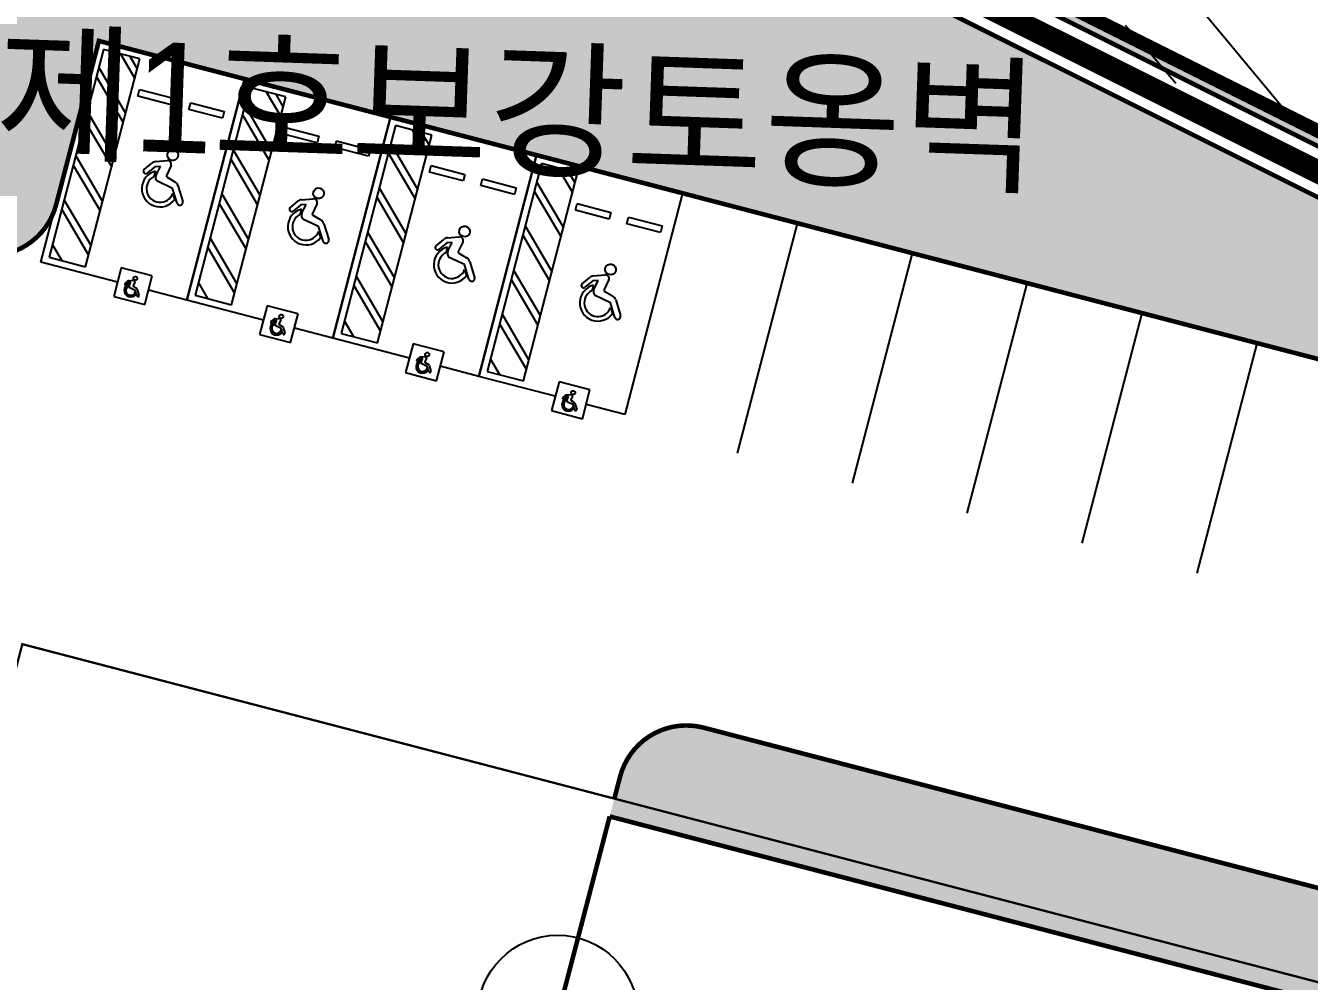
# Model space of a CAD drawing. Header units: inches. Extents: x 12 to 405, y 13 to 268.
# Drawn here: x 139.49 to 167.58, y 200.69 to 221.61 of the extents above; entities that cross this region are included whole.
import ezdxf
from ezdxf.enums import TextEntityAlignment as Align

# ---------------------------------------------------------------- set-up
doc = ezdxf.new("R2010")
doc.units = ezdxf.units.IN
doc.header["$MEASUREMENT"] = 0
doc.linetypes.add('CENTER', pattern=[2, 1.25, -0.25, 0.25, -0.25])
doc.linetypes.add('PHANTOM2', pattern=[12.5, 10, -0.5, 0.5, -0.5, 0.5, -0.5])
for name, color, linetype in [('1-1CON', 35, 'Continuous'), ('1-5CON', 30, 'Continuous'), ('CAR', 7, 'Continuous'), ('LSMD_CONT_LDREG_41500', 1, 'Continuous'), ('WID', 4, 'Continuous'), ('도로레벨', 5, 'Continuous'), ('사업부지', 7, 'Continuous'), ('성토옹벽', 6, 'Continuous'), ('솔리드', 7, 'PHANTOM2'), ('지하2층외벽선', 2, 'Continuous')]:
    doc.layers.add(name, color=color, linetype=linetype)
doc.styles.add('HY헤드라인', font='H2HDRM.TTF')

msp = doc.modelspace()

# ---------------------------------------------------------------- hatches: boundary and pattern name
at = {"layer": '사업부지', "linetype": 'Continuous'}
h = msp.add_hatch(dxfattribs=at)
h.set_pattern_fill('AR-HBONE', color=8, scale=0.1, style=0)
h.set_pattern_definition([(45, (-264158.87765, -408058.6986), (0, 0.56568542495), [1.2, -0.4]), (135, (-264158.5948, -408058.41576), (0, 0.56568542495), [1.2, -0.4])])
edge = h.paths.add_edge_path()
edge.add_arc((45.476, 388.576), 167.876, 305.04704, 307.70787, ccw=False)
edge.add_arc((89.567, 329.058), 93.851, 299.45168, 303.87561, ccw=False)
edge.add_arc((89.567, 329.058), 93.851, 295.50434, 299.45168, ccw=False)
edge.add_arc((89.567, 329.058), 93.851, 289.50436, 295.50434, ccw=False)
edge.add_arc((125.409, 227.868), 13.5, 109.5044, 179.5712)
edge.add_line((111.909, 227.969), (111.909, 218.38))
edge.add_line((111.909, 218.38), (111.909, 211.068))
edge.add_arc((122.409, 211.068), 10.5, 180, 229.9247)
edge.add_arc((114.684, 201.886), 1.5, 0, 49.9247, ccw=False)
edge.add_line((116.184, 201.886), (116.184, 200.81))
edge.add_arc((122.409, 211.068), 12, 180, 238.7486, ccw=False)
edge.add_line((110.409, 211.068), (110.409, 227.97))
edge.add_line((110.409, 227.97), (110.411, 227.618))
edge.add_arc((125.409, 227.868), 15, 109.5044, 180.9544, ccw=False)
edge.add_arc((89.567, 329.058), 92.351, 289.50436, 295.50434)
edge.add_arc((89.567, 329.058), 92.351, 295.50434, 299.45168)
edge.add_arc((89.567, 329.058), 92.351, 299.45168, 303.86611)
edge.add_arc((45.476, 388.576), 166.376, 305.05233, 305.99036)
edge.add_arc((45.476, 388.575), 166.375, 305.99036, 306.37116)
edge.add_arc((147.697, 249.78), 6, 85.6255, 126.3712, ccw=False)
at = {"layer": '솔리드', "linetype": 'Continuous'}
h = msp.add_hatch(dxfattribs=at)
h.set_pattern_fill('CROSS', color=8, scale=3, style=0)
h.set_pattern_definition([(0, (-296693.6058, -354742.037), (0.75, 0.75), [0.375, -1.125]), (90, (-296693.4183, -354742.2245), (-0.75, 0.75), [0.375, -1.125])])
edge = h.paths.add_edge_path()
edge.add_line((135.721, 222.239), (133.73, 221.424))
edge.add_line((133.73, 221.424), (131.22, 218.476))
edge.add_line((131.22, 218.476), (138.325, 216.622))
edge.add_arc((138.704, 218.074), 1.5, 255.3749, 345.3749)
edge.add_line((140.156, 217.695), (141.09, 221.275))
edge.add_line((141.09, 221.275), (168.965, 214.001))
edge.add_line((168.965, 214.001), (168.031, 210.422))
edge.add_arc((169.482, 210.043), 1.5, 165.3749, 255.3749)
edge.add_line((169.103, 208.592), (169.482, 208.492))
edge.add_line((169.482, 208.492), (167.967, 202.686))
edge.add_line((167.967, 202.686), (154.324, 206.246))
edge.add_arc((153.945, 204.795), 1.5, 75.3749, 165.3749)
edge.add_line((152.494, 205.174), (152.267, 204.303))
edge.add_line((152.267, 204.303), (229.675, 184.103))
edge.add_line((229.675, 184.103), (232.392, 183.395))
edge.add_line((232.392, 183.395), (226.997, 190.775))
edge.add_line((226.997, 190.775), (227.804, 191.365))
edge.add_line((227.804, 191.365), (232.989, 184.273))
edge.add_line((232.989, 184.273), (251.177, 179.527))
edge.add_line((251.177, 179.527), (244.057, 152.243))
edge.add_line((244.057, 152.243), (244.293, 152.181))
edge.add_line((244.293, 152.181), (235.38, 118.025))
edge.add_line((235.38, 118.025), (241.524, 116.422))
edge.add_line((241.524, 116.422), (239.024, 106.842))
edge.add_line((239.024, 106.842), (232.88, 108.446))
edge.add_line((232.88, 108.446), (229.597, 95.867))
edge.add_line((229.597, 95.867), (225.336, 96.979))
edge.add_line((225.336, 96.979), (223.809, 91.128))
edge.add_line((223.809, 91.128), (224.321, 89.933))
edge.add_line((224.321, 89.933), (207.63, 82.787))
edge.add_line((207.63, 82.787), (197.903, 80.892))
edge.add_line((197.903, 80.892), (196.011, 80.25))
edge.add_line((196.011, 80.25), (180.529, 84.29))
edge.add_line((180.529, 84.29), (181.84, 89.31))
edge.add_line((181.84, 89.31), (181.405, 89.424))
edge.add_arc((177.996, 76.361), 13.5, 75.3749, 135.1861)
edge.add_arc((156.005, 98.21), 17.5, 223.5789, 315.1862, ccw=False)
edge.add_line((143.327, 86.146), (117.27, 113.53))
edge.add_arc((138.64, 133.865), 29.5, 165.3749, 223.5789, ccw=False)
edge.add_line((110.096, 141.314), (119.761, 178.35))
edge.add_arc((111.536, 180.496), 8.5, 345.3749, 56.7852)
edge.add_line((116.192, 187.608), (116.192, 187.171))
edge.add_line((116.192, 187.171), (117.941, 181.378))
edge.add_line((117.941, 181.378), (116.381, 173.529))
edge.add_line((116.381, 173.529), (112.547, 166.197))
edge.add_line((112.547, 166.197), (105.718, 155.46))
edge.add_line((105.718, 155.46), (102.659, 143.585))
edge.add_line((102.659, 143.585), (103.156, 131.072))
edge.add_line((103.156, 131.072), (106.024, 123.765))
edge.add_line((106.024, 123.765), (119.497, 109.602))
edge.add_line((119.497, 109.602), (121.305, 106.337))
edge.add_line((121.305, 106.337), (125.293, 99.135))
edge.add_line((125.293, 99.135), (135.498, 88.423))
edge.add_line((135.498, 88.423), (143.599, 81.932))
edge.add_line((143.599, 81.932), (150.623, 74.869))
edge.add_line((150.623, 74.869), (152.293, 65.027))
edge.add_line((152.293, 65.027), (155.214, 63.856))
edge.add_line((155.214, 63.856), (158.431, 62.6))
edge.add_line((158.431, 62.6), (158.355, 74.502))
edge.add_line((158.355, 74.502), (160.556, 78.609))
edge.add_line((160.556, 78.609), (169.757, 80.607))
edge.add_line((169.757, 80.607), (175.525, 88.952))
edge.add_line((175.525, 88.952), (176.791, 84.802))
edge.add_line((176.791, 84.802), (174.835, 78.246))
edge.add_line((174.835, 78.246), (181.763, 74.04))
edge.add_line((181.763, 74.04), (181.102, 70.35))
edge.add_line((181.102, 70.35), (181.298, 70.201))
edge.add_line((181.298, 70.201), (237.573, 94.285))
edge.add_line((237.573, 94.285), (246.036, 115.923))
edge.add_line((246.036, 115.923), (245.393, 128.793))
edge.add_line((245.393, 128.793), (255.114, 184.467))
edge.add_line((255.114, 184.467), (247.293, 181.959))
edge.add_line((247.293, 181.959), (245.929, 183.51))
edge.add_line((245.929, 183.51), (240.235, 186.61))
edge.add_line((240.235, 186.61), (232.725, 189.35))
edge.add_line((232.725, 189.35), (225.595, 195.89))
edge.add_line((225.595, 195.89), (210.655, 200.01))
edge.add_line((210.655, 200.01), (190.295, 203.02))
edge.add_line((190.295, 203.02), (178.465, 202.18))
edge.add_line((178.465, 202.18), (177.435, 206.78))
edge.add_line((177.435, 206.78), (169.295, 218.54))
edge.add_line((169.295, 218.54), (150.115, 228.13))
edge.add_line((150.115, 228.13), (139.386, 223.739))
edge.add_line((139.386, 223.739), (132.026, 223.739))
edge.add_line((132.026, 223.739), (127.759, 224.893))
edge.add_line((127.759, 224.893), (124.342, 224.04))
edge.add_line((124.342, 224.04), (116.919, 225.946))
edge.add_line((116.919, 225.946), (116.192, 224.677))
edge.add_line((116.192, 224.677), (116.192, 203.069))
edge.add_line((116.192, 203.069), (116.192, 202.517))
edge.add_line((116.192, 202.517), (116.684, 202.517))
edge.add_line((116.684, 202.517), (116.684, 224.543))
edge.add_line((116.684, 224.543), (117.162, 225.368))
edge.add_line((117.162, 225.368), (124.269, 223.543))
edge.add_line((124.269, 223.543), (132.016, 223.239))
edge.add_line((132.016, 223.239), (138.957, 223.239))
edge.add_line((138.957, 223.239), (150.103, 227.801))
edge.add_line((150.103, 227.801), (169.092, 218.306))
edge.add_line((169.092, 218.306), (176.695, 207.314))
edge.add_line((176.695, 207.314), (175.873, 206.745))
edge.add_line((175.873, 206.745), (168.416, 217.527))
edge.add_line((168.416, 217.527), (150.061, 226.704))
edge.add_line((150.061, 226.704), (139.153, 222.239))
edge.add_line((139.153, 222.239), (135.721, 222.239))

# ---------------------------------------------------------------- linework, layer by layer
at = {"layer": '1-1CON', "color": 8, "linetype": 'Continuous', "elevation": 67.496}
msp.add_lwpolyline([(164.657, 220.345), (164.621, 220.387), (164.446, 220.594), (164.27, 220.799), (164.093, 221.004), (163.915, 221.208), (163.736, 221.411), (163.555, 221.613)], dxfattribs=at)
at = {"layer": '1-5CON', "color": 8, "linetype": 'Continuous', "elevation": 66.496}
msp.add_lwpolyline([(167.17, 219.603), (167.093, 219.695), (166.736, 220.126), (166.378, 220.557), (166.019, 220.989), (165.659, 221.419), (165.067, 222.123)], dxfattribs=at)
at = {"layer": 'CAR', "color": 8}
for p, q in [((139.823, 216.435, -23.504), (141.086, 221.273, -23.504)), ((141.193, 221.09, -23.504), (140.006, 216.542, -23.504)), ((141.086, 221.273, -23.504), (144.279, 220.439, -23.504)), ((141.987, 220.883, -23.504), (141.193, 221.09, -23.504)), ((140.8, 216.335, -23.504), (141.987, 220.883, -23.504)), ((141.56, 220.994, -23.504), (141.875, 220.456, -23.504)), ((141.766, 220.94, -23.504), (141.929, 220.662, -23.504)), ((141.036, 220.489, -23.504), (141.623, 219.489, -23.504)), ((141.09, 220.695, -23.504), (141.676, 219.694, -23.504)), ((141.939, 220.068, -23.504), (141.977, 220.213, -23.504)), ((141.977, 220.213, -23.504), (142.713, 220.021, -23.504)), ((144.279, 220.439, -23.504), (143.016, 215.601, -23.504)), ((143.016, 215.601, -23.504), (144.279, 220.439, -23.504)), ((144.386, 220.256, -23.504), (143.199, 215.709, -23.504)), ((144.279, 220.439, -23.504), (147.472, 219.606, -23.504)), ((145.18, 220.049, -23.504), (144.386, 220.256, -23.504)), ((142.675, 219.876, -23.504), (141.939, 220.068, -23.504)), ((142.713, 220.021, -23.504), (142.675, 219.876, -23.504)), ((143.062, 219.775, -23.504), (143.1, 219.92, -23.504)), ((143.1, 219.92, -23.504), (143.835, 219.728, -23.504)), ((143.993, 215.502, -23.504), (145.18, 220.049, -23.504)), ((144.754, 220.16, -23.504), (145.068, 219.623, -23.504)), ((144.959, 220.107, -23.504), (145.122, 219.829, -23.504)), ((140.838, 219.727, -23.504), (141.424, 218.727, -23.504)), ((143.797, 219.583, -23.504), (143.062, 219.775, -23.504)), ((143.835, 219.728, -23.504), (143.797, 219.583, -23.504)), ((144.23, 219.656, -23.504), (144.816, 218.656, -23.504)), ((144.283, 219.861, -23.504), (144.869, 218.861, -23.504)), ((140.784, 219.522, -23.504), (141.37, 218.521, -23.504)), ((145.132, 219.235, -23.504), (145.17, 219.38, -23.504)), ((145.17, 219.38, -23.504), (145.906, 219.188, -23.504)), ((147.472, 219.606, -23.504), (146.21, 214.768, -23.504)), ((146.21, 214.768, -23.504), (147.472, 219.606, -23.504)), ((147.579, 219.423, -23.504), (146.393, 214.875, -23.504)), ((147.472, 219.606, -23.504), (150.665, 218.773, -23.504)), ((148.373, 219.216, -23.504), (147.579, 219.423, -23.504)), ((145.868, 219.043, -23.504), (145.132, 219.235, -23.504)), ((145.906, 219.188, -23.504), (145.868, 219.043, -23.504)), ((146.255, 218.942, -23.504), (146.293, 219.087, -23.504)), ((146.293, 219.087, -23.504), (147.028, 218.895, -23.504)), ((147.186, 214.668, -23.504), (148.373, 219.216, -23.504)), ((147.947, 219.327, -23.504), (148.261, 218.79, -23.504)), ((148.152, 219.274, -23.504), (148.315, 218.995, -23.504)), ((144.031, 218.894, -23.504), (144.617, 217.893, -23.504)), ((146.99, 218.75, -23.504), (146.255, 218.942, -23.504)), ((147.028, 218.895, -23.504), (146.99, 218.75, -23.504)), ((147.423, 218.823, -23.504), (148.009, 217.822, -23.504)), ((147.476, 219.028, -23.504), (148.063, 218.028, -23.504)), ((140.531, 218.554, -23.504), (141.118, 217.554, -23.504)), ((140.585, 218.759, -23.504), (141.171, 217.759, -23.504)), ((142.083, 218.459, -23.504), (142.251, 218.599, -23.504)), ((142.316, 218.523, -23.504), (142.147, 218.382, -23.504)), ((142.435, 218.529, -23.504), (142.316, 218.523, -23.504)), ((142.334, 218.633, -23.504), (142.582, 218.655, -23.504)), ((142.34, 218.338, -23.504), (142.435, 218.529, -23.504)), ((142.672, 218.55, -23.504), (142.569, 218.332, -23.504)), ((143.977, 218.689, -23.504), (144.563, 217.688, -23.504)), ((148.325, 218.402, -23.504), (148.363, 218.547, -23.504)), ((148.363, 218.547, -23.504), (149.099, 218.355, -23.504)), ((150.665, 218.773, -23.504), (149.403, 213.935, -23.504)), ((149.403, 213.935, -23.504), (150.665, 218.773, -23.504)), ((150.772, 218.59, -23.504), (149.586, 214.042, -23.504)), ((150.665, 218.773, -23.504), (153.858, 217.94, -23.504)), ((151.566, 218.383, -23.504), (150.772, 218.59, -23.504)), ((142.331, 218.426, -23.504), (142.294, 218.306, -23.504)), ((142.581, 218.294, -23.504), (142.751, 218.194, -23.504)), ((149.061, 218.21, -23.504), (148.325, 218.402, -23.504)), ((149.099, 218.355, -23.504), (149.061, 218.21, -23.504)), ((149.448, 218.109, -23.504), (149.486, 218.254, -23.504)), ((149.486, 218.254, -23.504), (150.221, 218.062, -23.504)), ((150.379, 213.835, -23.504), (151.566, 218.383, -23.504)), ((151.14, 218.494, -23.504), (151.455, 217.957, -23.504)), ((151.345, 218.44, -23.504), (151.508, 218.162, -23.504)), ((142.702, 218.046, -23.504), (142.372, 218.203, -23.504)), ((142.801, 217.726, -23.504), (142.702, 218.046, -23.504)), ((142.818, 218.109, -23.504), (142.925, 217.764, -23.504)), ((147.224, 218.061, -23.504), (147.81, 217.06, -23.504)), ((150.183, 217.917, -23.504), (149.448, 218.109, -23.504)), ((150.221, 218.062, -23.504), (150.183, 217.917, -23.504)), ((150.616, 217.99, -23.504), (151.202, 216.989, -23.504)), ((150.669, 218.195, -23.504), (151.256, 217.194, -23.504)), ((140.333, 217.792, -23.504), (140.919, 216.791, -23.504)), ((142.706, 217.939, -23.504), (142.748, 217.808, -23.504)), ((143.725, 217.721, -23.504), (144.311, 216.72, -23.504)), ((143.778, 217.926, -23.504), (144.364, 216.926, -23.504)), ((145.276, 217.626, -23.504), (145.444, 217.766, -23.504)), ((145.509, 217.69, -23.504), (145.34, 217.549, -23.504)), ((145.628, 217.696, -23.504), (145.509, 217.69, -23.504)), ((145.527, 217.8, -23.504), (145.775, 217.822, -23.504)), ((145.533, 217.505, -23.504), (145.628, 217.696, -23.504)), ((145.865, 217.717, -23.504), (145.762, 217.499, -23.504)), ((147.17, 217.855, -23.504), (147.756, 216.855, -23.504)), ((151.519, 217.568, -23.504), (151.556, 217.714, -23.504)), ((151.556, 217.714, -23.504), (152.292, 217.522, -23.504)), ((153.858, 217.94, -23.504), (152.596, 213.102, -23.504)), ((140.279, 217.587, -23.504), (140.865, 216.586, -23.504)), ((145.524, 217.593, -23.504), (145.487, 217.473, -23.504)), ((145.774, 217.46, -23.504), (145.944, 217.361, -23.504)), ((152.254, 217.376, -23.504), (151.519, 217.568, -23.504)), ((152.292, 217.522, -23.504), (152.254, 217.376, -23.504)), ((152.641, 217.275, -23.504), (152.679, 217.421, -23.504)), ((152.679, 217.421, -23.504), (153.414, 217.229, -23.504)), ((145.895, 217.213, -23.504), (145.565, 217.37, -23.504)), ((145.994, 216.893, -23.504), (145.895, 217.213, -23.504)), ((146.011, 217.276, -23.504), (146.118, 216.931, -23.504)), ((150.417, 217.227, -23.504), (151.003, 216.227, -23.504)), ((153.376, 217.084, -23.504), (152.641, 217.275, -23.504)), ((153.414, 217.229, -23.504), (153.376, 217.084, -23.504)), ((143.526, 216.959, -23.504), (144.112, 215.958, -23.504)), ((145.899, 217.105, -23.504), (145.941, 216.975, -23.504)), ((146.918, 216.888, -23.504), (147.504, 215.887, -23.504)), ((146.971, 217.093, -23.504), (147.558, 216.092, -23.504)), ((148.469, 216.793, -23.504), (148.637, 216.932, -23.504)), ((148.702, 216.857, -23.504), (148.533, 216.716, -23.504)), ((148.821, 216.863, -23.504), (148.702, 216.857, -23.504)), ((148.72, 216.966, -23.504), (148.968, 216.989, -23.504)), ((148.726, 216.671, -23.504), (148.821, 216.863, -23.504)), ((149.058, 216.884, -23.504), (148.955, 216.666, -23.504)), ((150.363, 217.022, -23.504), (150.95, 216.022, -23.504)), ((140.077, 216.812, -23.504), (140.277, 216.471, -23.504)), ((143.472, 216.753, -23.504), (144.058, 215.753, -23.504)), ((148.717, 216.76, -23.504), (148.68, 216.64, -23.504)), ((148.967, 216.627, -23.504), (149.137, 216.528, -23.504)), ((141.497, 215.998, -23.504), (139.823, 216.435, -23.504)), ((140.006, 216.542, -23.504), (140.8, 216.335, -23.504)), ((141.579, 216.312, -23.504), (141.415, 215.683, -23.504)), ((142.257, 216.136, -23.504), (141.579, 216.312, -23.504)), ((149.088, 216.38, -23.504), (148.758, 216.537, -23.504)), ((149.187, 216.059, -23.504), (149.088, 216.38, -23.504)), ((149.092, 216.272, -23.504), (149.135, 216.141, -23.504)), ((149.204, 216.443, -23.504), (149.311, 216.098, -23.504)), ((141.663, 215.965, -23.504), (141.724, 216.015, -23.504)), ((141.747, 215.988, -23.504), (141.686, 215.937, -23.504)), ((141.79, 215.99, -23.504), (141.747, 215.988, -23.504)), ((141.753, 216.028, -23.504), (141.843, 216.036, -23.504)), ((141.756, 215.921, -23.504), (141.79, 215.99, -23.504)), ((141.875, 215.998, -23.504), (141.838, 215.919, -23.504)), ((142.093, 215.507, -23.504), (142.257, 216.136, -23.504)), ((146.719, 216.125, -23.504), (147.305, 215.125, -23.504)), ((150.111, 216.054, -23.504), (150.697, 215.054, -23.504)), ((150.164, 216.26, -23.504), (150.751, 215.259, -23.504)), ((151.662, 215.96, -23.504), (151.83, 216.099, -23.504)), ((151.895, 216.023, -23.504), (151.726, 215.883, -23.504)), ((152.014, 216.03, -23.504), (151.895, 216.023, -23.504)), ((151.913, 216.133, -23.504), (152.162, 216.155, -23.504)), ((151.919, 215.838, -23.504), (152.014, 216.03, -23.504)), ((152.251, 216.051, -23.504), (152.148, 215.833, -23.504)), ((141.752, 215.953, -23.504), (141.739, 215.91, -23.504)), ((141.886, 215.816, -23.504), (141.767, 215.873, -23.504)), ((141.842, 215.905, -23.504), (141.904, 215.87, -23.504)), ((141.922, 215.701, -23.504), (141.886, 215.816, -23.504)), ((141.887, 215.778, -23.504), (141.903, 215.731, -23.504)), ((141.928, 215.839, -23.504), (141.966, 215.715, -23.504)), ((143.016, 215.601, -23.504), (142.175, 215.821, -23.504)), ((143.199, 215.709, -23.504), (143.993, 215.502, -23.504)), ((143.27, 215.979, -23.504), (143.47, 215.638, -23.504)), ((146.665, 215.92, -23.504), (147.252, 214.92, -23.504)), ((151.91, 215.926, -23.504), (151.873, 215.807, -23.504)), ((152.16, 215.794, -23.504), (152.33, 215.694, -23.504)), ((141.415, 215.683, -23.504), (142.093, 215.507, -23.504)), ((144.69, 215.165, -23.504), (143.016, 215.601, -23.504)), ((144.772, 215.479, -23.504), (144.608, 214.85, -23.504)), ((145.45, 215.302, -23.504), (144.772, 215.479, -23.504)), ((152.281, 215.547, -23.504), (151.951, 215.704, -23.504)), ((152.38, 215.226, -23.504), (152.281, 215.547, -23.504)), ((152.285, 215.439, -23.504), (152.328, 215.308, -23.504)), ((152.398, 215.609, -23.504), (152.504, 215.265, -23.504)), ((144.856, 215.132, -23.504), (144.917, 215.182, -23.504)), ((144.94, 215.155, -23.504), (144.879, 215.104, -23.504)), ((144.983, 215.157, -23.504), (144.94, 215.155, -23.504)), ((144.946, 215.194, -23.504), (145.036, 215.202, -23.504)), ((144.949, 215.088, -23.504), (144.983, 215.157, -23.504)), ((145.068, 215.165, -23.504), (145.031, 215.086, -23.504)), ((145.286, 214.673, -23.504), (145.45, 215.302, -23.504)), ((146.463, 215.146, -23.504), (146.663, 214.805, -23.504)), ((149.912, 215.292, -23.504), (150.498, 214.292, -23.504)), ((144.945, 215.12, -23.504), (144.932, 215.077, -23.504)), ((145.079, 214.983, -23.504), (144.96, 215.04, -23.504)), ((145.036, 215.072, -23.504), (145.097, 215.036, -23.504)), ((145.115, 214.868, -23.504), (145.079, 214.983, -23.504)), ((145.081, 214.944, -23.504), (145.096, 214.897, -23.504)), ((145.121, 215.006, -23.504), (145.159, 214.882, -23.504)), ((146.21, 214.768, -23.504), (145.368, 214.988, -23.504)), ((146.393, 214.875, -23.504), (147.186, 214.668, -23.504)), ((149.858, 215.087, -23.504), (150.445, 214.086, -23.504)), ((144.608, 214.85, -23.504), (145.286, 214.673, -23.504)), ((147.883, 214.331, -23.504), (146.21, 214.768, -23.504)), ((147.966, 214.646, -23.504), (147.801, 214.017, -23.504)), ((148.643, 214.469, -23.504), (147.966, 214.646, -23.504)), ((148.049, 214.299, -23.504), (148.11, 214.349, -23.504)), ((148.133, 214.322, -23.504), (148.072, 214.271, -23.504)), ((148.176, 214.324, -23.504), (148.133, 214.322, -23.504)), ((148.14, 214.361, -23.504), (148.229, 214.369, -23.504)), ((148.142, 214.255, -23.504), (148.176, 214.324, -23.504)), ((148.261, 214.331, -23.504), (148.224, 214.253, -23.504)), ((148.479, 213.84, -23.504), (148.643, 214.469, -23.504)), ((149.656, 214.313, -23.504), (149.856, 213.972, -23.504)), ((148.139, 214.287, -23.504), (148.125, 214.244, -23.504)), ((148.272, 214.15, -23.504), (148.153, 214.207, -23.504)), ((148.229, 214.239, -23.504), (148.29, 214.203, -23.504)), ((148.308, 214.035, -23.504), (148.272, 214.15, -23.504)), ((148.274, 214.111, -23.504), (148.289, 214.064, -23.504)), ((148.314, 214.173, -23.504), (148.353, 214.048, -23.504)), ((149.403, 213.935, -23.504), (148.561, 214.155, -23.504)), ((149.586, 214.042, -23.504), (150.379, 213.835, -23.504)), ((147.801, 214.017, -23.504), (148.479, 213.84, -23.504)), ((151.077, 213.498, -23.504), (149.403, 213.935, -23.504)), ((151.159, 213.813, -23.504), (150.994, 213.184, -23.504)), ((151.836, 213.636, -23.504), (151.159, 213.813, -23.504)), ((151.242, 213.465, -23.504), (151.303, 213.516, -23.504)), ((151.326, 213.488, -23.504), (151.265, 213.438, -23.504)), ((151.369, 213.491, -23.504), (151.326, 213.488, -23.504)), ((151.333, 213.528, -23.504), (151.422, 213.536, -23.504)), ((151.335, 213.422, -23.504), (151.369, 213.491, -23.504)), ((151.454, 213.498, -23.504), (151.417, 213.42, -23.504)), ((151.672, 213.007, -23.504), (151.836, 213.636, -23.504)), ((150.994, 213.184, -23.504), (151.672, 213.007, -23.504)), ((151.332, 213.453, -23.504), (151.318, 213.41, -23.504)), ((151.465, 213.317, -23.504), (151.346, 213.373, -23.504)), ((151.422, 213.406, -23.504), (151.483, 213.37, -23.504)), ((151.501, 213.201, -23.504), (151.465, 213.317, -23.504)), ((151.467, 213.278, -23.504), (151.482, 213.231, -23.504)), ((151.507, 213.339, -23.504), (151.546, 213.215, -23.504)), ((152.596, 213.102, -23.504), (151.754, 213.321, -23.504))]:
    msp.add_line(p, q, dxfattribs=at)
for centre, major_axis, start_param, end_param in [((142.706, 218.774, -23.504), (0.0833, 0.0833), 5.242530460380147, 11.52571576755973), ((142.347, 218.484, -23.504), (0.106, 0.106), 0.873657, 1.479431), ((142.593, 218.574, -23.504), (0.0579, 0.0579), 5.205883, 7.204641), ((142.428, 218.041, -23.504), (0.281, 0.281), 1.031575, 4.868745), ((142.115, 218.421, -23.504), (0.0354, 0.0354), 1.479431, 4.621024), ((142.428, 218.041, -23.504), (0.21, 0.21), 1.252598, 5.144442), ((142.44, 218.29, -23.504), (0.0782, 0.0782), 1.913106, 3.261335), ((142.596, 218.319, -23.504), (0.0212, 0.0212), 1.915488, 3.397316), ((142.675, 218.065, -23.504), (0.106, 0.106), 5.798363, 6.538908), ((145.899, 217.941, -23.504), (0.0833, 0.0833), 5.242530460380147, 11.52571576755973), ((142.863, 217.745, -23.504), (0.046, 0.046), 2.65677, 5.798363), ((145.54, 217.65, -23.504), (0.106, 0.106), 0.873657, 1.479431), ((145.787, 217.741, -23.504), (0.0579, 0.0579), 5.205883, 7.204641), ((145.621, 217.208, -23.504), (0.281, 0.281), 1.031575, 4.868745), ((145.308, 217.588, -23.504), (0.0354, 0.0354), 1.479431, 4.621024), ((145.621, 217.208, -23.504), (0.21, 0.21), 1.252598, 5.144442), ((145.633, 217.457, -23.504), (0.0782, 0.0782), 1.913106, 3.261335), ((145.789, 217.486, -23.504), (0.0212, 0.0212), 1.915488, 3.397316), ((145.868, 217.231, -23.504), (0.106, 0.106), 5.798363, 6.538908), ((149.092, 217.107, -23.504), (0.0833, 0.0833), 5.242530460380147, 11.52571576755973), ((146.056, 216.912, -23.504), (0.046, 0.046), 2.65677, 5.798363), ((148.733, 216.817, -23.504), (0.106, 0.106), 0.873657, 1.479431), ((148.98, 216.907, -23.504), (0.0579, 0.0579), 5.205883, 7.204641), ((148.814, 216.375, -23.504), (0.281, 0.281), 1.031575, 4.868745), ((148.501, 216.754, -23.504), (0.0354, 0.0354), 1.479431, 4.621024), ((148.814, 216.375, -23.504), (0.21, 0.21), 1.252598, 5.144442), ((148.826, 216.624, -23.504), (0.0782, 0.0782), 1.913106, 3.261335), ((148.982, 216.653, -23.504), (0.0212, 0.0212), 1.915488, 3.397316), ((149.061, 216.398, -23.504), (0.106, 0.106), 5.798363, 6.538908), ((152.285, 216.274, -23.504), (0.0833, 0.0833), 5.242530460380147, 11.52571576755973), ((141.758, 215.974, -23.504), (0.0382, 0.0382), 0.873657, 1.479431), ((141.887, 216.078, -23.504), (0.03, 0.03), 5.242530461589411, 11.525715768769), ((141.847, 216.006, -23.504), (0.0209, 0.0209), 5.205883, 7.204641), ((149.249, 216.079, -23.504), (0.046, 0.046), 2.65677, 5.798363), ((151.926, 215.984, -23.504), (0.106, 0.106), 0.873657, 1.479431), ((152.173, 216.074, -23.504), (0.0579, 0.0579), 5.205883, 7.204641), ((141.787, 215.815, -23.504), (0.101, 0.101), 1.031575, 4.868745), ((141.675, 215.951, -23.504), (0.0127, 0.0127), 1.479431, 4.621024), ((141.787, 215.815, -23.504), (0.0755, 0.0755), 1.252598, 5.144442), ((141.792, 215.904, -23.504), (0.0282, 0.0282), 1.913106, 3.261335), ((141.848, 215.915, -23.504), (0.00764, 0.00764), 1.915488, 3.397316), ((141.876, 215.823, -23.504), (0.0382, 0.0382), 5.798363, 6.538908), ((141.944, 215.708, -23.504), (0.0165, 0.0165), 2.65677, 5.798363), ((152.007, 215.542, -23.504), (0.281, 0.281), 1.031575, 4.868745), ((151.694, 215.921, -23.504), (0.0354, 0.0354), 1.479431, 4.621024), ((152.007, 215.542, -23.504), (0.21, 0.21), 1.252598, 5.144442), ((152.019, 215.791, -23.504), (0.0782, 0.0782), 1.913106, 3.261335), ((152.175, 215.82, -23.504), (0.0212, 0.0212), 1.915488, 3.397316), ((152.254, 215.565, -23.504), (0.106, 0.106), 5.798363, 6.538908), ((144.951, 215.141, -23.504), (0.0382, 0.0382), 0.873657, 1.479431), ((145.08, 215.245, -23.504), (0.03, 0.03), 5.242530461589411, 11.525715768769), ((145.04, 215.173, -23.504), (0.0209, 0.0209), 5.205883, 7.204641), ((152.442, 215.245, -23.504), (0.046, 0.046), 2.65677, 5.798363), ((144.98, 214.981, -23.504), (0.101, 0.101), 1.031575, 4.868745), ((144.868, 215.118, -23.504), (0.0127, 0.0127), 1.479431, 4.621024), ((144.98, 214.981, -23.504), (0.0755, 0.0755), 1.252598, 5.144442), ((144.985, 215.071, -23.504), (0.0282, 0.0282), 1.913106, 3.261335), ((145.041, 215.082, -23.504), (0.00764, 0.00764), 1.915488, 3.397316), ((145.069, 214.99, -23.504), (0.0382, 0.0382), 5.798363, 6.538908), ((145.137, 214.875, -23.504), (0.0165, 0.0165), 2.65677, 5.798363), ((148.144, 214.307, -23.504), (0.0382, 0.0382), 0.873657, 1.479431), ((148.274, 214.412, -23.504), (0.03, 0.03), 5.242530461589411, 11.525715768769), ((148.233, 214.34, -23.504), (0.0209, 0.0209), 5.205883, 7.204641), ((148.173, 214.148, -23.504), (0.101, 0.101), 1.031575, 4.868745), ((148.061, 214.285, -23.504), (0.0127, 0.0127), 1.479431, 4.621024), ((148.173, 214.148, -23.504), (0.0755, 0.0755), 1.252598, 5.144442), ((148.178, 214.238, -23.504), (0.0282, 0.0282), 1.913106, 3.261335), ((148.234, 214.248, -23.504), (0.00764, 0.00764), 1.915488, 3.397316), ((148.262, 214.157, -23.504), (0.0382, 0.0382), 5.798363, 6.538908), ((148.33, 214.042, -23.504), (0.0165, 0.0165), 2.65677, 5.798363), ((151.254, 213.452, -23.504), (0.0127, 0.0127), 1.479431, 4.621024), ((151.337, 213.474, -23.504), (0.0382, 0.0382), 0.873657, 1.479431), ((151.467, 213.579, -23.504), (0.03, 0.03), 5.242530461589411, 11.525715768769), ((151.426, 213.507, -23.504), (0.0209, 0.0209), 5.205883, 7.204641), ((151.366, 213.315, -23.504), (0.101, 0.101), 1.031575, 4.868745), ((151.366, 213.315, -23.504), (0.0755, 0.0755), 1.252598, 5.144442), ((151.371, 213.405, -23.504), (0.0282, 0.0282), 1.913106, 3.261335), ((151.427, 213.415, -23.504), (0.00764, 0.00764), 1.915488, 3.397316), ((151.456, 213.323, -23.504), (0.0382, 0.0382), 5.798363, 6.538908), ((151.523, 213.208, -23.504), (0.0165, 0.0165), 2.65677, 5.798363)]:
    msp.add_ellipse(centre, major_axis=major_axis, ratio=1, start_param=start_param, end_param=end_param, dxfattribs=at)
at = {"layer": 'LSMD_CONT_LDREG_41500', "color": 1, "linetype": 'Continuous', "const_width": 0.3, "elevation": -23.504, "flags": 128}
msp.add_lwpolyline([(210.655, 200.01), (190.295, 203.02), (178.465, 202.18), (177.435, 206.78), (169.295, 218.54), (150.115, 228.13), (139.386, 223.739), (132.026, 223.739), (127.759, 224.893), (124.342, 224.04), (116.919, 225.946), (116.192, 224.677), (116.192, 203.069), (116.192, 194.04), (116.192, 187.171), (117.941, 181.378), (116.381, 173.529), (112.547, 166.197), (105.718, 155.46), (102.659, 143.585)], dxfattribs=at)
at = {"layer": 'WID', "color": 8}
for p, q in [((155.061, 212.252, -23.504), (156.374, 217.283, -23.504)), ((157.577, 211.595, -23.504), (158.89, 216.627, -23.504)), ((160.092, 210.939, -23.504), (161.405, 215.97, -23.504)), ((162.608, 210.282, -23.504), (163.921, 215.314, -23.504)), ((165.124, 209.626, -23.504), (166.437, 214.657, -23.504))]:
    msp.add_line(p, q, dxfattribs=at)
at = {"layer": 'WID', "color": 8, "const_width": 0.1, "elevation": -23.504, "flags": 128}
for points in [[(152.267, 204.303), (149.994, 195.595)], [(232.393, 183.394), (152.267, 204.303)]]:
    msp.add_lwpolyline(points, dxfattribs=at)
at = {"layer": '도로레벨', "color": 8, "linetype": 'Continuous'}
msp.add_circle((151.13, 199.949, -23.504), 1.755, dxfattribs=at)
at = {"layer": '성토옹벽', "color": 4, "linetype": 'Continuous', "ltscale": 10, "const_width": 0.1, "elevation": -23.504, "flags": 128}
for points in [[(176.695, 207.314), (169.092, 218.306), (150.103, 227.801), (138.957, 223.239), (132.016, 223.239), (124.269, 223.239), (116.684, 223.239), (116.684, 223.239), (116.684, 202.517)], [(175.873, 206.745), (168.416, 217.527), (150.061, 226.704), (139.153, 222.239), (131.997, 222.239), (124.124, 222.239), (117.684, 222.239), (117.684, 202.517)]]:
    msp.add_lwpolyline(points, dxfattribs=at)
at = {"layer": '성토옹벽', "color": 4, "linetype": 'CENTER', "ltscale": 2, "const_width": 0.5, "elevation": -23.504, "flags": 128}
msp.add_lwpolyline([(176.284, 207.029), (168.754, 217.916), (150.082, 227.252), (139.055, 222.739), (132.006, 222.739), (124.197, 222.739), (117.184, 222.739), (117.184, 222.739), (117.184, 202.517)], dxfattribs=at)
at = {"layer": '솔리드', "color": 8, "linetype": 'Continuous', "const_width": 0.1, "elevation": -23.504}
msp.add_lwpolyline([(152.368, 204.69), (152.494, 205.174, -0.414214), (154.324, 206.246), (167.967, 202.686), (169.482, 208.492), (169.103, 208.592, -0.414214), (168.031, 210.422), (168.965, 214.001), (141.09, 221.275), (140.156, 217.695, -0.414214), (138.325, 216.622), (133.63, 217.847)], format="xyb", dxfattribs=at)
at = {"layer": '지하2층외벽선', "color": 8, "const_width": 0.05, "elevation": -23.504}
msp.add_lwpolyline([(218.819, 98.887), (132.896, 121.309), (135.295, 130.501), (120.2, 134.44), (139.415, 208.074), (192.827, 194.137), (189.67, 182.042), (229.148, 171.74), (225.336, 157.129), (244.107, 152.231), (232.366, 107.237), (218.819, 98.887)], dxfattribs=at)

# ---------------------------------------------------------------- texts
at = {"layer": '성토옹벽', "color": 4, "linetype": 'Continuous', "ltscale": 10, "style": 'HY헤드라인'}
msp.add_text('제1호보강토옹벽', height=2.4, rotation=358.0201, dxfattribs=at).set_placement((150.258, 219.776, -388), align=Align.MIDDLE_CENTER)

doc.saveas('drawing.dxf')
